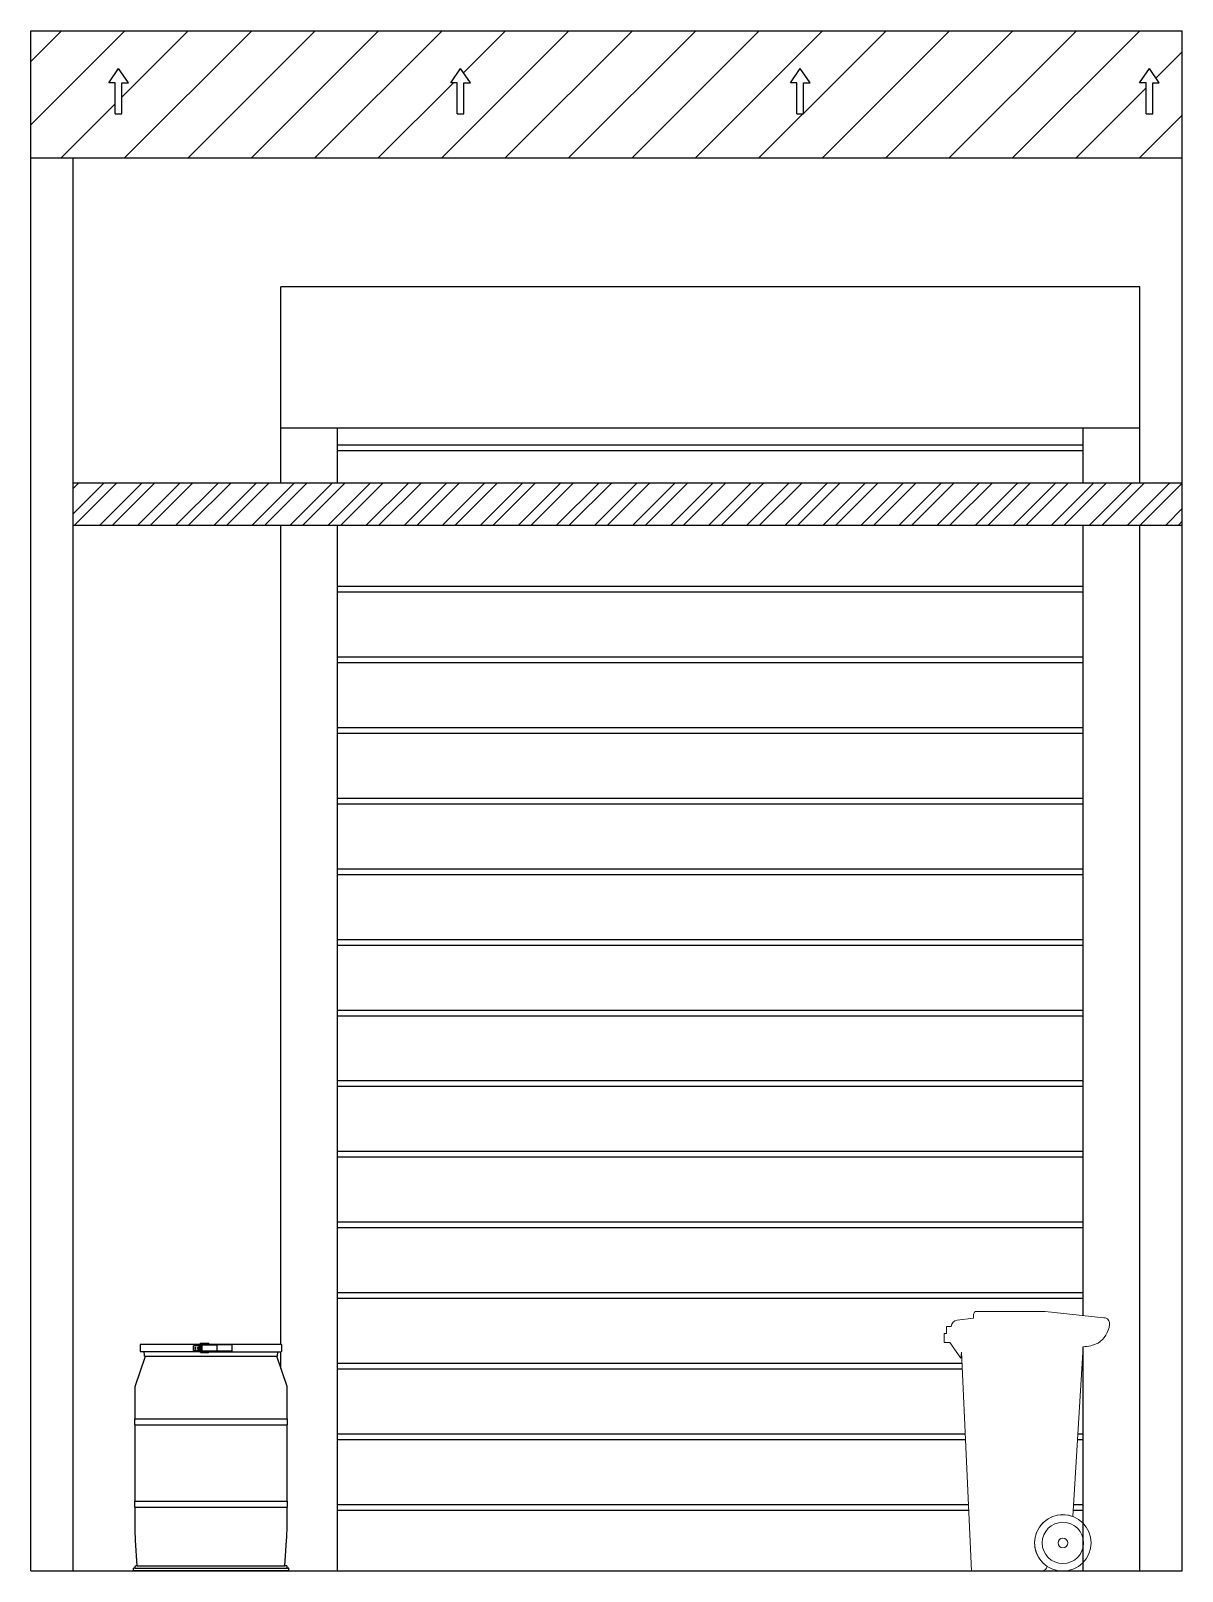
# Model space of a CAD drawing. Header units: millimetres. Extents: x -152054 to 94068, y -14280 to 91468.
# Drawn here: x -55722 to -51647, y 25819 to 31271 of the extents above; entities that cross this region are included whole.
import ezdxf

# ---------------------------------------------------------------- set-up
doc = ezdxf.new("R2010")
doc.units = ezdxf.units.MM
doc.layers.add('001_Dark_1 10', color=7, linetype='Continuous', lineweight=0)
doc.layers.add('Edges', color=7, linetype='Continuous')

# ---------------------------------------------------------------- blocks, each defined once
blk = doc.blocks.new('plastic water drum ls')
at = {"layer": 'Edges'}
for p, q in [((-10.88, 17.57), (-11.02, 17.49)), ((-11.02, 17.49), (-11.02, 16.47)), ((-10.88, 17.57), (-1.77, 17.57)), ((-2.74, 17.33), (-2.74, 17.33)), ((-2.74, 16.62), (-2.74, 17.33)), ((-1.82, 17.33), (-2.74, 17.33)), ((-2.54, 17.02), (-2.55, 16.99)), ((-2.55, 16.99), (-2.55, 16.97)), ((-2.55, 16.97), (-2.55, 16.94)), ((-2.55, 16.94), (-2.54, 16.92)), ((-2.53, 17.04), (-2.54, 17.02)), ((-2.54, 16.92), (-2.53, 16.9)), ((-2.51, 17.05), (-2.53, 17.04)), ((-2.53, 16.9), (-2.51, 16.88)), ((-2.49, 17.06), (-2.51, 17.05)), ((-2.51, 16.88), (-2.49, 16.87)), ((-2.47, 17.07), (-2.49, 17.06)), ((-2.49, 16.87), (-2.47, 16.87)), ((-2.46, 17.07), (-2.47, 17.07)), ((-2.46, 16.87), (-2.47, 16.87)), ((-2.44, 17.06), (-2.46, 17.07)), ((-2.46, 16.87), (-2.44, 16.87)), ((-2.42, 17.05), (-2.44, 17.06)), ((-2.42, 17.05), (-2.44, 17.06)), ((-2.44, 17.06), (-2.44, 17.06)), ((-2.44, 16.87), (-2.42, 16.88)), ((-2.44, 16.87), (-2.42, 16.88)), ((-2.44, 16.87), (-2.44, 16.87)), ((-2.4, 17.04), (-2.42, 17.05)), ((-2.41, 17.04), (-2.42, 17.05)), ((-2.42, 16.88), (-2.41, 16.9)), ((-2.42, 16.88), (-2.4, 16.9)), ((-2.39, 17.02), (-2.41, 17.04)), ((-2.41, 16.9), (-2.39, 16.92)), ((-2.39, 17.02), (-2.4, 17.04)), ((-2.4, 16.9), (-2.39, 16.92)), ((-2.38, 16.99), (-2.39, 17.02)), ((-2.38, 16.99), (-2.39, 17.02)), ((-2.39, 16.92), (-2.38, 16.94)), ((-2.39, 16.92), (-2.38, 16.94)), ((-2.38, 16.97), (-2.38, 16.99)), ((-2.37, 16.97), (-2.38, 16.99)), ((-2.38, 16.94), (-2.38, 16.97)), ((-2.38, 16.94), (-2.37, 16.97)), ((-2.09, 17.02), (-2.1, 16.99)), ((-2.1, 16.99), (-2.1, 16.97)), ((-2.1, 16.97), (-2.1, 16.94)), ((-2.1, 16.94), (-2.09, 16.92)), ((-2.08, 17.04), (-2.09, 17.02)), ((-2.09, 16.92), (-2.08, 16.9)), ((-2.06, 17.05), (-2.08, 17.04)), ((-2.08, 16.9), (-2.06, 16.88)), ((-2.04, 17.06), (-2.06, 17.05)), ((-2.06, 16.88), (-2.04, 16.87)), ((-2.02, 17.07), (-2.04, 17.06)), ((-2.04, 16.87), (-2.02, 16.87)), ((-2.01, 17.07), (-2.02, 17.07)), ((-2.01, 16.87), (-2.02, 16.87)), ((-2, 17.06), (-2.01, 17.07)), ((-2.01, 16.87), (-2, 16.87)), ((-1.97, 17.05), (-2, 17.06)), ((-1.99, 17.06), (-2, 17.06)), ((-2, 16.87), (-1.97, 16.88)), ((-2, 16.87), (-1.99, 16.87)), ((-1.97, 17.05), (-1.99, 17.06)), ((-1.99, 16.87), (-1.97, 16.88)), ((-1.95, 17.04), (-1.97, 17.05)), ((-1.96, 17.04), (-1.97, 17.05)), ((-1.97, 16.88), (-1.95, 16.9)), ((-1.97, 16.88), (-1.96, 16.9)), ((-1.94, 17.02), (-1.96, 17.04)), ((-1.96, 16.9), (-1.94, 16.92)), ((-1.94, 17.02), (-1.95, 17.04)), ((-1.95, 16.9), (-1.94, 16.92)), ((-1.93, 16.99), (-1.94, 17.02)), ((-1.93, 16.99), (-1.94, 17.02)), ((-1.94, 16.92), (-1.93, 16.94)), ((-1.94, 16.92), (-1.93, 16.94)), ((-1.93, 16.97), (-1.93, 16.99)), ((-1.93, 16.97), (-1.93, 16.99)), ((-1.93, 16.94), (-1.93, 16.97)), ((-1.93, 16.94), (-1.93, 16.97)), ((-1.82, 16.62), (-1.82, 17.33)), ((-1.82, 17.33), (-1.78, 17.33)), ((-1.78, 17.54), (-1.77, 17.56)), ((-1.78, 17.33), (-1.78, 17.54)), ((-1.78, 17.33), (-1.65, 17.33)), ((-1.77, 17.58), (-1.76, 17.6)), ((-1.77, 17.57), (-1.77, 17.58)), ((-1.77, 17.56), (-1.77, 17.57)), ((-1.76, 17.6), (-1.75, 17.61)), ((-1.75, 17.61), (-1.74, 17.63)), ((-1.74, 17.63), (-1.73, 17.64)), ((-1.73, 17.64), (-1.71, 17.65)), ((-1.71, 17.65), (-1.7, 17.66)), ((-1.7, 17.66), (-1.68, 17.67)), ((-1.68, 17.67), (-1.67, 17.68)), ((-1.68, 17.53), (-1.66, 17.53)), ((-1.66, 17.53), (-1.68, 17.53)), ((-1.68, 17.53), (-1.68, 17.53)), ((-1.67, 17.68), (-1.66, 17.68)), ((-1.66, 17.68), (-1.64, 17.68)), ((-1.66, 17.53), (-1.65, 17.53)), ((-1.64, 17.54), (-1.65, 17.54)), ((-1.65, 17.54), (-1.65, 17.54)), ((-1.65, 17.54), (-1.65, 17.53)), ((-1.65, 17.53), (-1.65, 17.33)), ((-1.65, 17.53), (-1.65, 17.53)), ((-1.65, 17.53), (-1.65, 17.53)), ((-1.65, 17.53), (-1.65, 17.53)), ((-1.61, 17.33), (-1.65, 17.33)), ((-1.64, 17.68), (-1.63, 17.68)), ((-1.63, 17.55), (-1.64, 17.55)), ((-1.64, 17.55), (-1.64, 17.55)), ((-1.64, 17.55), (-1.64, 17.54)), ((-1.64, 17.55), (-1.64, 17.55)), ((-0.43, 17.68), (-1.63, 17.68)), ((-1.63, 17.55), (-1.63, 17.55)), ((-1.44, 17.55), (-1.63, 17.55)), ((-1.63, 17.55), (-1.63, 17.55)), ((-1.61, 16.62), (-1.61, 17.33)), ((-1.56, 17.53), (-1.57, 17.52)), ((-1.56, 17.52), (-1.57, 17.52)), ((-1.56, 17.52), (-1.57, 17.52)), ((-1.56, 17.52), (-1.57, 17.51)), ((-1.57, 17.52), (-1.57, 17.51)), ((-1.57, 17.52), (-1.57, 17.52)), ((-1.57, 17.51), (-1.57, 17.51)), ((-1.55, 17.51), (-1.57, 17.51)), ((-1.57, 17.51), (-1.57, 17.5)), ((-1.57, 17.51), (-1.57, 17.5)), ((-1.57, 17.5), (-1.57, 17.44)), ((-1.57, 17.5), (-1.57, 17.5)), ((-1.57, 17.5), (-1.57, 17.44)), ((-1.55, 17.5), (-1.57, 17.5)), ((-1.57, 17.44), (-1.57, 17.44)), ((-1.57, 17.44), (-1.55, 17.44)), ((-1.55, 17.53), (-1.56, 17.53)), ((-1.56, 17.53), (-1.56, 17.53)), ((-1.56, 17.53), (-1.56, 17.52)), ((-1.56, 17.53), (-1.56, 17.53)), ((-1.54, 17.53), (-1.56, 17.53)), ((-1.56, 17.52), (-1.56, 17.52)), ((-1.54, 17.52), (-1.56, 17.52)), ((-1.55, 17.52), (-1.56, 17.52)), ((-1.55, 17.53), (-1.55, 17.53)), ((-1.55, 17.53), (-1.54, 17.53)), ((-1.54, 17.52), (-1.55, 17.52)), ((-1.55, 17.52), (-1.55, 17.51)), ((-1.52, 17.52), (-1.55, 17.52)), ((-1.52, 17.51), (-1.55, 17.51)), ((-1.55, 17.51), (-1.55, 17.5)), ((-1.55, 17.5), (-1.55, 17.44)), ((-1.52, 17.5), (-1.55, 17.5)), ((-1.55, 17.44), (-1.52, 17.44)), ((-1.54, 17.53), (-1.54, 17.52)), ((-1.51, 17.53), (-1.54, 17.53)), ((-1.54, 17.53), (-1.53, 17.53)), ((-1.54, 17.53), (-1.54, 17.53)), ((-1.51, 17.52), (-1.54, 17.52)), ((-1.52, 17.53), (-1.53, 17.53)), ((-1.51, 17.53), (-1.52, 17.53)), ((-1.47, 17.52), (-1.52, 17.52)), ((-1.52, 17.52), (-1.51, 17.52)), ((-1.52, 17.51), (-1.52, 17.52)), ((-1.48, 17.51), (-1.52, 17.51)), ((-1.52, 17.51), (-1.52, 17.5)), ((-1.52, 17.5), (-1.48, 17.5)), ((-1.52, 17.5), (-1.52, 17.44)), ((-1.52, 17.44), (-1.48, 17.44)), ((-1.47, 17.53), (-1.51, 17.53)), ((-1.51, 17.52), (-1.51, 17.53)), ((-1.51, 17.53), (-1.5, 17.53)), ((-1.47, 17.52), (-1.51, 17.52)), ((-1.5, 17.53), (-1.49, 17.53)), ((-1.47, 17.53), (-1.49, 17.53)), ((-1.47, 17.52), (-1.48, 17.51)), ((-1.43, 17.51), (-1.48, 17.51)), ((-1.48, 17.51), (-1.48, 17.5)), ((-1.48, 17.5), (-1.48, 17.44)), ((-1.43, 17.5), (-1.48, 17.5)), ((-1.48, 17.44), (-1.45, 17.44)), ((-1.47, 17.53), (-1.47, 17.52)), ((-1.47, 17.53), (-1.46, 17.53)), ((0.87, 17.53), (-1.47, 17.53)), ((-1.47, 17.52), (-1.47, 17.52)), ((-1.43, 17.52), (-1.47, 17.52)), ((0.87, 17.52), (-1.47, 17.52)), ((-1.46, 17.53), (-1.46, 17.54)), ((-1.46, 17.54), (-1.45, 17.54)), ((-1.2, 17.54), (-1.46, 17.54)), ((-1.42, 17.53), (-1.46, 17.53)), ((-1.46, 17.53), (-1.46, 17.53)), ((-1.45, 17.54), (-1.44, 17.54)), ((-1.45, 17.44), (-1.45, 16.56)), ((-1.45, 17.44), (-1.43, 17.44)), ((-1.44, 17.55), (-1.44, 17.55)), ((-1.44, 17.54), (-1.44, 17.55)), ((-1.44, 17.55), (-1.43, 17.55)), ((-1.42, 17.55), (-1.44, 17.55)), ((-1.43, 17.55), (-1.42, 17.55)), ((-1.43, 17.52), (-1.43, 17.51)), ((-1.43, 17.52), (0.87, 17.52)), ((-1.43, 17.51), (-1.43, 17.5)), ((-1.43, 17.51), (0.87, 17.51)), ((-1.43, 17.5), (-1.43, 17.44)), ((-1.43, 17.5), (0.87, 17.5)), ((-1.43, 17.44), (-1.43, 16.56)), ((-1.42, 17.55), (-1.41, 17.55)), ((-1.42, 17.53), (-1.42, 17.53)), ((-1.2, 17.53), (-1.42, 17.53)), ((-1.41, 17.55), (-1.4, 17.55)), ((-1.4, 17.55), (-1.39, 17.55)), ((-1.39, 17.55), (-1.37, 17.56)), ((-1.37, 17.56), (-1.36, 17.56)), ((-1.36, 17.56), (-1.35, 17.56)), ((-1.35, 17.56), (-1.34, 17.56)), ((-1.33, 17.56), (-1.34, 17.56)), ((-1.33, 17.56), (-1.32, 17.56)), ((-1.33, 17.56), (-1.33, 17.56)), ((-1.32, 17.56), (-1.32, 17.56)), ((-1.32, 17.56), (-1.32, 17.56)), ((-1.32, 17.56), (-1.31, 17.56)), ((-1.32, 17.56), (-1.32, 17.56)), ((-1.31, 17.56), (-1.3, 17.56)), ((-1.3, 17.56), (-1.28, 17.56)), ((-1.28, 17.56), (-1.27, 17.55)), ((-1.27, 17.55), (-1.26, 17.55)), ((-1.26, 17.55), (-1.25, 17.55)), ((-1.24, 17.55), (-1.25, 17.55)), ((-1.24, 17.55), (-1.23, 17.55)), ((-0.44, 17.55), (-1.24, 17.55)), ((-1.23, 17.55), (-1.22, 17.54)), ((-1.22, 17.54), (-1.21, 17.54)), ((-1.21, 17.54), (-1.2, 17.54)), ((-1.2, 17.53), (-1.2, 17.54)), ((-1.15, 17.53), (-1.2, 17.53)), ((-1.14, 17.53), (-1.15, 17.53)), ((-1.14, 17.53), (-0.86, 17.53)), ((-0.86, 17.53), (-0.86, 17.53)), ((-0.58, 17.53), (-0.86, 17.53)), ((-0.86, 17.53), (-0.47, 17.53)), ((-0.47, 17.53), (-0.58, 17.53)), ((-0.47, 17.53), (-0.42, 17.53)), ((-0.43, 17.55), (-0.44, 17.55)), ((-0.4, 17.68), (-0.43, 17.68)), ((-0.42, 17.54), (-0.43, 17.55)), ((-0.43, 17.55), (-0.43, 17.55)), ((-0.43, 17.55), (-0.43, 17.55)), ((-0.42, 17.53), (-0.42, 17.54)), ((-0.42, 17.54), (-0.42, 17.54)), ((-0.42, 17.54), (-0.42, 17.54)), ((-0.42, 17.53), (-0.42, 17.53)), ((-0.42, 17.53), (-0.42, 17.53)), ((-0.42, 17.53), (-0.42, 17.53)), ((-0.42, 17.53), (-0.29, 17.53)), ((-0.38, 17.67), (-0.4, 17.68)), ((-0.36, 17.66), (-0.38, 17.67)), ((-0.35, 17.65), (-0.36, 17.66)), ((-0.33, 17.64), (-0.35, 17.65)), ((-0.32, 17.62), (-0.33, 17.64)), ((-0.31, 17.6), (-0.32, 17.62)), ((-0.3, 17.58), (-0.31, 17.6)), ((-0.3, 17.57), (-0.3, 17.58)), ((-0.3, 17.56), (-0.3, 17.57)), ((-0.3, 17.57), (10.88, 17.57)), ((-0.29, 17.53), (-0.3, 17.56)), ((0.29, 17.53), (-0.29, 17.53)), ((0.58, 17.53), (0.29, 17.53)), ((0.86, 17.53), (0.29, 17.53)), ((0.86, 17.53), (0.58, 17.53)), ((0.86, 17.53), (0.87, 17.53)), ((0.86, 17.53), (0.87, 17.53)), ((0.87, 17.53), (0.87, 17.53)), ((0.87, 17.53), (0.87, 17.52)), ((0.87, 17.53), (0.87, 17.53)), ((0.87, 17.53), (0.87, 17.53)), ((1.36, 17.53), (0.87, 17.53)), ((0.87, 17.53), (3.22, 17.53)), ((0.87, 17.52), (0.87, 17.52)), ((0.87, 17.52), (0.87, 17.51)), ((0.87, 17.52), (3.22, 17.52)), ((0.87, 17.52), (3.23, 17.52)), ((0.87, 17.51), (0.87, 17.51)), ((0.87, 17.51), (0.87, 17.5)), ((0.87, 17.51), (3.23, 17.51)), ((0.87, 17.5), (0.87, 16.49)), ((3.23, 17.5), (0.87, 17.5)), ((1.36, 17.53), (1.37, 17.53)), ((1.86, 17.53), (1.37, 17.53)), ((1.86, 17.53), (1.86, 17.53)), ((1.86, 17.53), (2.33, 17.53)), ((2.33, 17.53), (2.34, 17.53)), ((2.34, 17.53), (2.8, 17.53)), ((2.84, 17.53), (2.8, 17.53)), ((2.8, 17.53), (2.8, 17.53)), ((2.87, 17.53), (2.84, 17.53)), ((2.91, 17.53), (2.87, 17.53)), ((2.87, 17.53), (2.87, 17.53)), ((2.94, 17.53), (2.91, 17.53)), ((2.95, 17.53), (2.94, 17.53)), ((2.95, 17.53), (2.98, 17.53)), ((3.01, 17.53), (2.98, 17.53)), ((2.98, 17.53), (2.98, 17.53)), ((3.04, 17.53), (3.01, 17.53)), ((3.05, 17.53), (3.04, 17.53)), ((3.05, 17.53), (3.08, 17.53)), ((3.12, 17.53), (3.08, 17.53)), ((3.08, 17.53), (3.08, 17.53)), ((3.15, 17.53), (3.12, 17.53)), ((3.19, 17.53), (3.15, 17.53)), ((3.15, 17.53), (3.15, 17.53)), ((3.19, 17.53), (3.2, 17.53)), ((3.2, 17.53), (3.21, 17.53)), ((3.21, 17.53), (3.21, 17.53)), ((3.21, 17.53), (3.22, 17.53)), ((3.22, 17.53), (3.22, 17.52)), ((3.22, 17.53), (3.23, 17.52)), ((3.22, 17.53), (3.22, 17.53)), ((3.22, 17.53), (3.22, 17.53)), ((3.22, 17.52), (3.23, 17.52)), ((3.22, 17.52), (3.23, 17.52)), ((3.23, 17.52), (3.24, 17.52)), ((3.23, 17.52), (3.23, 17.51)), ((3.23, 17.52), (3.23, 17.52)), ((3.23, 17.52), (3.24, 17.52)), ((3.23, 17.51), (3.23, 17.5)), ((3.23, 17.51), (3.24, 17.51)), ((3.23, 17.5), (3.24, 17.5)), ((3.23, 17.5), (3.23, 16.49)), ((3.24, 17.52), (3.24, 17.52)), ((3.24, 17.52), (3.24, 17.51)), ((3.24, 17.51), (3.24, 17.5)), ((3.24, 17.51), (3.24, 17.5)), ((3.24, 17.51), (3.24, 17.51)), ((3.24, 17.5), (3.24, 17.5)), ((3.24, 17.5), (3.24, 16.49)), ((3.24, 17.5), (3.24, 16.49)), ((11.02, 17.49), (10.88, 17.57)), ((11.02, 16.47), (11.02, 17.49)), ((-11.82, 10.97), (-10.21, 15.71)), ((-11.02, 16.47), (-10.88, 16.39)), ((-10.44, 16.39), (-10.88, 16.39)), ((-10.35, 15.91), (-10.44, 16.39)), ((-1.74, 16.39), (-10.44, 16.39)), ((-10.35, 15.71), (-10.35, 15.91)), ((-10.35, 15.71), (-10.21, 15.71)), ((-10.21, 15.71), (10.21, 15.71)), ((-1.82, 16.62), (-2.74, 16.62)), ((-1.78, 16.62), (-1.82, 16.62)), ((-1.78, 16.51), (-1.78, 16.62)), ((-1.65, 16.62), (-1.78, 16.62)), ((-1.77, 16.48), (-1.78, 16.51)), ((-1.77, 16.45), (-1.77, 16.48)), ((-1.76, 16.43), (-1.77, 16.45)), ((-1.75, 16.4), (-1.76, 16.43)), ((-1.74, 16.39), (-1.75, 16.4)), ((-1.73, 16.38), (-1.74, 16.39)), ((-1.72, 16.36), (-1.73, 16.38)), ((-1.7, 16.35), (-1.72, 16.36)), ((-1.68, 16.33), (-1.7, 16.35)), ((-1.66, 16.32), (-1.68, 16.33)), ((-1.64, 16.31), (-1.66, 16.32)), ((-1.65, 16.62), (-1.65, 16.51)), ((-1.61, 16.62), (-1.65, 16.62)), ((-1.65, 16.51), (-1.65, 16.5)), ((-1.65, 16.5), (-1.65, 16.49)), ((-1.65, 16.49), (-1.65, 16.48)), ((-1.65, 16.48), (-1.64, 16.47)), ((-1.64, 16.47), (-1.64, 16.47)), ((-1.64, 16.47), (-1.63, 16.46)), ((-1.61, 16.31), (-1.64, 16.31)), ((-1.63, 16.46), (-1.62, 16.45)), ((-1.62, 16.45), (-1.62, 16.45)), ((-1.62, 16.45), (-1.61, 16.44)), ((-1.61, 16.44), (-1.6, 16.44)), ((-1.61, 16.31), (-1.61, 16.3)), ((-1.61, 16.3), (-1.58, 16.3)), ((-1.6, 16.44), (-1.59, 16.44)), ((-1.59, 16.44), (-1.59, 16.44)), ((-1.59, 16.44), (-1.44, 16.44)), ((-1.58, 16.3), (-0.47, 16.3)), ((-1.57, 16.56), (-1.57, 16.56)), ((-1.57, 16.56), (-1.57, 16.49)), ((-1.57, 16.56), (-1.57, 16.49)), ((-1.55, 16.56), (-1.57, 16.56)), ((-1.57, 16.49), (-1.57, 16.49)), ((-1.57, 16.49), (-1.57, 16.49)), ((-1.57, 16.49), (-1.57, 16.49)), ((-1.57, 16.49), (-1.57, 16.49)), ((-1.57, 16.48), (-1.57, 16.49)), ((-1.56, 16.48), (-1.57, 16.49)), ((-1.55, 16.49), (-1.57, 16.49)), ((-1.55, 16.49), (-1.57, 16.49)), ((-1.56, 16.48), (-1.57, 16.48)), ((-1.56, 16.48), (-1.57, 16.48)), ((-1.57, 16.48), (-1.57, 16.48)), ((-1.56, 16.47), (-1.57, 16.48)), ((-1.56, 16.48), (-1.56, 16.48)), ((-1.56, 16.47), (-1.56, 16.48)), ((-1.55, 16.48), (-1.56, 16.48)), ((-1.54, 16.48), (-1.56, 16.48)), ((-1.56, 16.47), (-1.56, 16.47)), ((-1.55, 16.47), (-1.56, 16.47)), ((-1.56, 16.47), (-1.56, 16.47)), ((-1.54, 16.47), (-1.56, 16.47)), ((-1.55, 16.56), (-1.55, 16.49)), ((-1.52, 16.56), (-1.55, 16.56)), ((-1.55, 16.49), (-1.52, 16.49)), ((-1.55, 16.49), (-1.55, 16.49)), ((-1.55, 16.49), (-1.55, 16.48)), ((-1.52, 16.49), (-1.55, 16.49)), ((-1.55, 16.48), (-1.54, 16.48)), ((-1.52, 16.48), (-1.55, 16.48)), ((-1.55, 16.47), (-1.55, 16.47)), ((-1.55, 16.47), (-1.55, 16.47)), ((-1.55, 16.47), (-1.54, 16.47)), ((-1.54, 16.48), (-1.54, 16.47)), ((-1.51, 16.48), (-1.54, 16.48)), ((-1.51, 16.47), (-1.54, 16.47)), ((-1.54, 16.47), (-1.53, 16.47)), ((-1.53, 16.47), (-1.51, 16.47)), ((-1.52, 16.56), (-1.52, 16.49)), ((-1.48, 16.56), (-1.52, 16.56)), ((-1.52, 16.49), (-1.52, 16.49)), ((-1.52, 16.49), (-1.48, 16.49)), ((-1.52, 16.48), (-1.52, 16.49)), ((-1.48, 16.49), (-1.52, 16.49)), ((-1.51, 16.48), (-1.52, 16.48)), ((-1.47, 16.48), (-1.52, 16.48)), ((-1.51, 16.47), (-1.51, 16.48)), ((-1.47, 16.48), (-1.51, 16.48)), ((-1.47, 16.47), (-1.51, 16.47)), ((-1.51, 16.47), (-1.5, 16.47)), ((-1.5, 16.47), (-1.47, 16.47)), ((-1.48, 16.56), (-1.48, 16.49)), ((-1.45, 16.56), (-1.48, 16.56)), ((-1.48, 16.49), (-1.48, 16.49)), ((-1.43, 16.49), (-1.48, 16.49)), ((-1.43, 16.49), (-1.48, 16.49)), ((-1.47, 16.48), (-1.48, 16.49)), ((-1.43, 16.48), (-1.47, 16.48)), ((-1.47, 16.48), (-1.47, 16.48)), ((-1.47, 16.47), (-1.47, 16.48)), ((-1.47, 16.48), (0.87, 16.48)), ((-1.47, 16.47), (-1.46, 16.47)), ((0.87, 16.47), (-1.47, 16.47)), ((-1.46, 16.47), (-1.46, 16.46)), ((-1.46, 16.47), (-1.46, 16.47)), ((-1.46, 16.47), (-1.45, 16.47)), ((-1.46, 16.46), (-1.45, 16.46)), ((-1.2, 16.46), (-1.46, 16.46)), ((-1.43, 16.56), (-1.45, 16.56)), ((-1.45, 16.47), (-1.44, 16.47)), ((-1.45, 16.46), (-1.44, 16.44)), ((-1.45, 16.46), (-1.45, 16.46)), ((-1.45, 16.46), (-1.44, 16.45)), ((-1.42, 16.47), (-1.44, 16.47)), ((-1.44, 16.45), (-1.43, 16.45)), ((-1.44, 16.44), (-0.48, 16.44)), ((-1.43, 16.56), (-1.43, 16.49)), ((-1.43, 16.49), (-1.43, 16.49)), ((-1.43, 16.49), (-1.43, 16.48)), ((-1.43, 16.49), (0.87, 16.49)), ((0.87, 16.49), (-1.43, 16.49)), ((-1.43, 16.48), (0.87, 16.48)), ((-1.43, 16.45), (-1.42, 16.45)), ((-1.42, 16.47), (-1.41, 16.47)), ((-1.42, 16.47), (-1.42, 16.47)), ((-1.42, 16.45), (-1.41, 16.45)), ((-1.41, 16.47), (-1.4, 16.47)), ((-1.41, 16.45), (-1.4, 16.44)), ((-1.4, 16.47), (-1.33, 16.47)), ((-1.4, 16.44), (-1.39, 16.44)), ((-1.39, 16.44), (-1.37, 16.44)), ((-1.37, 16.44), (-1.36, 16.44)), ((-1.36, 16.44), (-1.35, 16.44)), ((-1.35, 16.44), (-1.34, 16.44)), ((-1.33, 16.44), (-1.34, 16.44)), ((-1.33, 16.47), (-1.33, 16.47)), ((-1.33, 16.47), (-1.3, 16.47)), ((-1.33, 16.44), (-1.32, 16.44)), ((-1.33, 16.44), (-1.33, 16.44)), ((-1.32, 16.44), (-1.32, 16.44)), ((-1.32, 16.44), (-1.32, 16.44)), ((-1.32, 16.44), (-1.31, 16.44)), ((-1.32, 16.44), (-1.32, 16.44)), ((-1.31, 16.44), (-1.3, 16.44)), ((-1.3, 16.47), (-1.26, 16.47)), ((-1.3, 16.44), (-1.28, 16.44)), ((-1.28, 16.44), (-1.27, 16.44)), ((-1.27, 16.44), (-1.26, 16.44)), ((-1.25, 16.47), (-1.26, 16.47)), ((-1.26, 16.44), (-1.25, 16.45)), ((-1.25, 16.47), (-1.21, 16.47)), ((-1.25, 16.45), (-1.24, 16.45)), ((-1.24, 16.45), (-1.23, 16.45)), ((-1.23, 16.45), (-1.22, 16.45)), ((-1.22, 16.45), (-1.21, 16.46)), ((-1.21, 16.47), (-1.21, 16.47)), ((-1.21, 16.47), (-1.2, 16.47)), ((-1.21, 16.46), (-1.2, 16.46)), ((-1.2, 16.47), (-1.2, 16.46)), ((-1.2, 16.47), (-1.15, 16.47)), ((-1.14, 16.47), (-1.15, 16.47)), ((-1.14, 16.47), (-1.03, 16.47)), ((-0.86, 16.47), (-1.03, 16.47)), ((-0.86, 16.47), (-0.76, 16.47)), ((-0.86, 16.47), (-0.86, 16.47)), ((-0.58, 16.47), (-0.76, 16.47)), ((-0.76, 16.47), (-0.49, 16.47)), ((-0.49, 16.47), (-0.58, 16.47)), ((-0.49, 16.47), (-0.43, 16.47)), ((-0.48, 16.44), (-0.47, 16.44)), ((-0.47, 16.44), (-0.46, 16.44)), ((-0.47, 16.3), (-0.45, 16.3)), ((-0.46, 16.44), (-0.45, 16.44)), ((-0.45, 16.44), (-0.45, 16.45)), ((-0.45, 16.45), (-0.44, 16.45)), ((-0.45, 16.3), (-0.42, 16.31)), ((-0.44, 16.45), (-0.43, 16.46)), ((-0.43, 16.46), (-0.43, 16.47)), ((-0.43, 16.47), (-0.43, 16.47)), ((-0.43, 16.47), (-0.3, 16.47)), ((-0.42, 16.31), (-0.4, 16.32)), ((-0.4, 16.32), (-0.38, 16.33)), ((-0.38, 16.33), (-0.36, 16.35)), ((-0.36, 16.35), (-0.34, 16.36)), ((-0.34, 16.36), (-0.33, 16.38)), ((-0.33, 16.38), (-0.32, 16.39)), ((-0.32, 16.41), (-0.3, 16.43)), ((-0.32, 16.39), (-0.32, 16.41)), ((-0.32, 16.39), (10.44, 16.39)), ((-0.3, 16.46), (-0.3, 16.47)), ((-0.3, 16.47), (0.33, 16.47)), ((-0.3, 16.43), (-0.3, 16.46)), ((0.58, 16.47), (0.33, 16.47)), ((0.33, 16.47), (0.58, 16.47)), ((0.58, 16.47), (0.58, 16.47)), ((0.86, 16.47), (0.58, 16.47)), ((0.86, 16.47), (0.87, 16.47)), ((0.86, 16.47), (0.87, 16.47)), ((0.87, 16.49), (0.87, 16.49)), ((0.87, 16.48), (0.87, 16.49)), ((3.23, 16.49), (0.87, 16.49)), ((3.23, 16.49), (0.87, 16.49)), ((0.87, 16.48), (0.87, 16.48)), ((0.87, 16.47), (0.87, 16.48)), ((0.87, 16.48), (0.87, 16.48)), ((3.22, 16.48), (0.87, 16.48)), ((3.23, 16.48), (0.87, 16.48)), ((0.87, 16.47), (0.87, 16.47)), ((0.87, 16.47), (0.87, 16.47)), ((0.87, 16.47), (0.87, 16.47)), ((0.87, 16.47), (0.87, 16.47)), ((0.87, 16.47), (1.36, 16.47)), ((3.22, 16.47), (0.87, 16.47)), ((1.36, 16.47), (1.37, 16.47)), ((1.82, 16.47), (1.37, 16.47)), ((1.82, 16.47), (1.86, 16.47)), ((2.3, 16.47), (1.86, 16.47)), ((1.86, 16.47), (1.86, 16.47)), ((2.3, 16.47), (2.33, 16.47)), ((2.33, 16.47), (2.34, 16.47)), ((2.34, 16.47), (2.8, 16.47)), ((2.8, 16.47), (2.8, 16.47)), ((2.81, 16.47), (2.8, 16.47)), ((2.81, 16.47), (2.83, 16.47)), ((2.83, 16.47), (2.84, 16.47)), ((2.87, 16.47), (2.84, 16.47)), ((2.91, 16.47), (2.87, 16.47)), ((2.94, 16.47), (2.91, 16.47)), ((2.91, 16.47), (2.91, 16.47)), ((2.95, 16.47), (2.94, 16.47)), ((2.97, 16.47), (2.95, 16.47)), ((2.97, 16.47), (2.98, 16.47)), ((2.98, 16.47), (3.01, 16.47)), ((3.01, 16.47), (3.01, 16.47)), ((3.01, 16.47), (3.04, 16.47)), ((3.01, 16.47), (3.01, 16.47)), ((3.05, 16.47), (3.04, 16.47)), ((3.07, 16.47), (3.05, 16.47)), ((3.08, 16.47), (3.07, 16.47)), ((3.11, 16.47), (3.08, 16.47)), ((3.12, 16.47), (3.11, 16.47)), ((3.12, 16.47), (3.13, 16.47)), ((3.13, 16.47), (3.15, 16.47)), ((3.16, 16.47), (3.15, 16.47)), ((3.15, 16.47), (3.15, 16.47)), ((3.16, 16.47), (3.18, 16.47)), ((3.18, 16.47), (3.19, 16.47)), ((3.19, 16.47), (3.19, 16.47)), ((3.21, 16.47), (3.19, 16.47)), ((3.21, 16.47), (3.21, 16.47)), ((3.21, 16.47), (3.22, 16.47)), ((3.22, 16.48), (3.23, 16.48)), ((3.22, 16.48), (3.23, 16.48)), ((3.22, 16.47), (3.22, 16.48)), ((3.22, 16.47), (3.23, 16.48)), ((3.22, 16.47), (3.22, 16.47)), ((3.22, 16.47), (3.22, 16.47)), ((3.23, 16.49), (3.24, 16.49)), ((3.23, 16.49), (3.23, 16.49)), ((3.23, 16.48), (3.23, 16.49)), ((3.23, 16.49), (3.24, 16.49)), ((3.23, 16.48), (3.24, 16.48)), ((3.23, 16.48), (3.23, 16.48)), ((3.23, 16.48), (3.24, 16.48)), ((3.24, 16.49), (3.24, 16.49)), ((3.24, 16.49), (3.24, 16.49)), ((3.24, 16.49), (3.24, 16.49)), ((3.24, 16.49), (3.24, 16.49)), ((3.24, 16.48), (3.24, 16.49)), ((3.24, 16.48), (3.24, 16.48)), ((10.21, 15.71), (10.35, 15.71)), ((11.82, 10.97), (10.21, 15.71)), ((10.35, 15.91), (10.44, 16.39)), ((10.35, 15.71), (10.35, 15.91)), ((10.44, 16.39), (10.88, 16.39)), ((10.88, 16.39), (11.02, 16.47)), ((-11.82, 5.94), (-11.82, 10.97)), ((11.82, 5.94), (11.82, 10.97)), ((-11.87, 5.02), (-11.87, 5.94)), ((-11.82, 5.94), (-11.87, 5.94)), ((-11.87, 5.02), (-11.82, 5.02)), ((-11.82, 5.94), (11.82, 5.94)), ((-11.82, -6.85), (-11.82, 5.02)), ((-11.82, 5.02), (11.82, 5.02)), ((11.87, 5.94), (11.82, 5.94)), ((11.82, 5.02), (11.87, 5.02)), ((11.82, -6.85), (11.82, 5.02)), ((11.87, 5.02), (11.87, 5.94)), ((-11.87, -7.77), (-11.87, -6.85)), ((-11.82, -6.85), (-11.87, -6.85)), ((-11.82, -6.85), (11.82, -6.85)), ((11.87, -6.85), (11.82, -6.85)), ((11.87, -7.77), (11.87, -6.85)), ((-11.87, -7.77), (-11.82, -7.77)), ((-11.82, -11.35), (-11.82, -7.77)), ((-11.82, -7.77), (11.82, -7.77)), ((11.82, -7.77), (11.87, -7.77)), ((11.82, -11.35), (11.82, -7.77)), ((-11.81, -11.9), (-11.82, -11.35)), ((-11.78, -12.44), (-11.81, -11.9)), ((11.78, -12.44), (11.81, -11.9)), ((11.81, -11.9), (11.82, -11.35)), ((-11.74, -12.98), (-11.78, -12.44)), ((-11.48, -16.92), (-11.74, -12.98)), ((11.48, -16.92), (11.74, -12.98)), ((11.74, -12.98), (11.78, -12.44)), ((-12.08, -17.68), (-12.08, -17.28)), ((-11.88, -17.28), (-12.08, -17.28)), ((12.08, -17.68), (-12.08, -17.68)), ((-11.88, -17.28), (-11.78, -16.92)), ((-11.88, -17.28), (11.88, -17.28)), ((-11.48, -16.92), (-11.78, -16.92)), ((-11.48, -16.92), (11.48, -16.92)), ((11.78, -16.92), (11.48, -16.92)), ((11.88, -17.28), (11.78, -16.92)), ((12.08, -17.28), (11.88, -17.28)), ((12.08, -17.68), (12.08, -17.28))]:
    blk.add_line(p, q, dxfattribs=at)

msp = doc.modelspace()

# ---------------------------------------------------------------- hatches: boundary and pattern name
h = msp.add_hatch()
h.set_pattern_fill('ANSI31', color=3, scale=50)
h.paths.add_polyline_path([(-51646.7, 31270.7), (-55721.7, 31270.7), (-55721.7, 30820.7), (-55571.7, 30820.7), (-51646.7, 30820.7)])
h.paths.add_polyline_path([(-53033.5, 31086.5), (-52998.7, 31137.6), (-52963.8, 31086.6), (-52987, 31086.6), (-52986.8, 30976.4), (-53010.1, 30976.4), (-53010.3, 31086.5)], flags=16)
h.paths.add_polyline_path([(-54165.8, 31086.6), (-54189.1, 31086.6), (-54188.9, 30976.4), (-54212.1, 30976.4), (-54212.3, 31086.5), (-54235.5, 31086.5), (-54200.8, 31137.6)], flags=16)
h.paths.add_polyline_path([(-51797.5, 31086.5), (-51762.7, 31137.6), (-51727.8, 31086.6), (-51751, 31086.6), (-51750.9, 30976.4), (-51774.1, 30976.4), (-51774.3, 31086.5)], flags=16)
h.paths.add_polyline_path([(-55376.3, 31086.6), (-55399.5, 31086.6), (-55399.4, 30976.4), (-55422.6, 30976.4), (-55422.8, 31086.5), (-55446, 31086.5), (-55411.2, 31137.6)], flags=16)
at = {"transparency": 33554610}
h = msp.add_hatch(dxfattribs=at)
h.set_pattern_fill('ANSI32', color=2, scale=10)
h.paths.add_polyline_path([(-51646.7, 29671.3), (-55571.7, 29670.7), (-55571.7, 29520.7), (-51646.7, 29521.3)])

# ---------------------------------------------------------------- linework, layer by layer
for points in [[(-55721.7, 31270.7), (-51646.7, 31270.7)], [(-55721.7, 25820.7), (-55721.7, 31270.7)], [(-51646.7, 25820.7), (-51646.7, 31270.7)], [(-55422.8, 31086.5), (-55446, 31086.5), (-55411.2, 31137.6)], [(-55399.5, 31086.6), (-55376.3, 31086.6), (-55411.2, 31137.6)], [(-54212.3, 31086.5), (-54235.5, 31086.5), (-54200.8, 31137.6)], [(-54189.1, 31086.6), (-54165.8, 31086.6), (-54200.8, 31137.6)], [(-53010.3, 31086.5), (-53033.5, 31086.5), (-52998.7, 31137.6)], [(-52987, 31086.6), (-52963.8, 31086.6), (-52998.7, 31137.6)], [(-51774.3, 31086.5), (-51797.5, 31086.5), (-51762.7, 31137.6)], [(-51751, 31086.6), (-51727.8, 31086.6), (-51762.7, 31137.6)], [(-55422.6, 30976.4), (-55422.8, 31086.5)], [(-55399.4, 30976.4), (-55399.5, 31086.6)], [(-54212.1, 30976.4), (-54212.3, 31086.5)], [(-54188.9, 30976.4), (-54189.1, 31086.6)], [(-53010.1, 30976.4), (-53010.3, 31086.5)], [(-52986.8, 30976.4), (-52987, 31086.6)], [(-51774.1, 30976.4), (-51774.3, 31086.5)], [(-51750.9, 30976.4), (-51751, 31086.6)], [(-55422.6, 30976.4), (-55399.4, 30976.4)], [(-54212.1, 30976.4), (-54188.9, 30976.4)], [(-53010.1, 30976.4), (-52986.8, 30976.4)], [(-51774.1, 30976.4), (-51750.9, 30976.4)], [(-55721.7, 30820.7), (-55571.7, 30820.7)], [(-55571.7, 30820.7), (-51646.7, 30820.7)], [(-55571.7, 25820.7), (-55571.7, 30820.7)], [(-54836.7, 29670.7), (-54836.7, 30364.1)], [(-51796.7, 30364.1), (-54836.7, 30364.1)], [(-51796.7, 29670.7), (-51796.7, 30364.1)], [(-51796.7, 29864.1), (-54836.7, 29864.1)], [(-54636.7, 29670.7), (-54636.7, 29864.1)], [(-51996.7, 29670.7), (-51996.7, 29864.1)], [(-54636.7, 29805.3), (-51996.7, 29805.3)], [(-54636.7, 29785.3), (-51996.7, 29785.3)], [(-55571.7, 29670.7), (-51646.7, 29670.7)], [(-55571.7, 29520.7), (-51646.7, 29520.7)], [(-54836.7, 26622.4), (-54836.7, 29520.7)], [(-54636.7, 25820.7), (-54636.7, 29520.7)], [(-51996.7, 26724.3), (-51996.7, 29520.7)], [(-51796.7, 25820.7), (-51796.7, 29520.7)], [(-54636.7, 29305.3), (-51996.7, 29305.3)], [(-54636.7, 29285.3), (-51996.7, 29285.3)], [(-54636.7, 29055.3), (-51996.7, 29055.3)], [(-54636.7, 29035.3), (-51996.7, 29035.3)], [(-54636.7, 28805.3), (-51996.7, 28805.3)], [(-54636.7, 28785.3), (-51996.7, 28785.3)], [(-54636.7, 28555.3), (-51996.7, 28555.3)], [(-54636.7, 28535.3), (-51996.7, 28535.3)], [(-54636.7, 28305.3), (-51996.7, 28305.3)], [(-54636.7, 28285.3), (-51996.7, 28285.3)], [(-54636.7, 28055.3), (-51996.7, 28055.3)], [(-54636.7, 28035.3), (-51996.7, 28035.3)], [(-54636.7, 27805.3), (-51996.7, 27805.3)], [(-54636.7, 27785.3), (-51996.7, 27785.3)], [(-54636.7, 27555.3), (-51996.7, 27555.3)], [(-54636.7, 27535.3), (-51996.7, 27535.3)], [(-54636.7, 27305.3), (-51996.7, 27305.3)], [(-54636.7, 27285.3), (-51996.7, 27285.3)], [(-54636.7, 27055.3), (-51996.7, 27055.3)], [(-54636.7, 27035.3), (-51996.7, 27035.3)], [(-54636.7, 26805.3), (-51996.7, 26805.3)], [(-54636.7, 26785.3), (-51996.7, 26785.3)], [(-51996.7, 25820.7), (-51996.7, 26613.6)], [(-54836.7, 26536.9), (-54836.7, 26595.7)], [(-54636.7, 26555.3), (-52426.4, 26555.3)], [(-52000.7, 26555.3), (-51996.7, 26555.3)], [(-54636.7, 26535.3), (-52425.5, 26535.3)], [(-52001.9, 26535.3), (-51996.7, 26535.3)], [(-54636.7, 26305.3), (-52414.7, 26305.3)], [(-54636.7, 26285.3), (-52413.7, 26285.3)], [(-52016.9, 26285.3), (-51996.7, 26285.3)], [(-52015.7, 26305.3), (-51996.7, 26305.3)], [(-54636.7, 26055.3), (-52402.9, 26055.3)], [(-54636.7, 26035.3), (-52401.9, 26035.3)], [(-52031.9, 26035.3), (-51996.7, 26035.3)], [(-52030.7, 26055.3), (-51996.7, 26055.3)], [(-55721.7, 25820.7), (-51646.7, 25820.7)]]:
    msp.add_lwpolyline(points)
at = {"layer": '001_Dark_1 10'}
msp.add_lwpolyline([(-52488.7, 26628.5), (-52488.6, 26660.7), (-52480.5, 26660.7), (-52480.5, 26685.8), (-52464.5, 26685.8, -0.352193), (-52442.8, 26708.2), (-52385.5, 26715.3), (-52385.5, 26727.3, -0.414214), (-52374, 26738.8), (-52374, 26738.8), (-52131.9, 26738.8), (-51923.8, 26716.5, -0.446115), (-51903.6, 26692, -0.222373), (-51944.6, 26626.8, -0.107102), (-51997.3, 26613.6), (-52033.2, 26012.7, 0.896984), (-52124.1, 25835.8, -0.29714), (-52141.4, 25820.7), (-52391.8, 25820.7), (-52428.3, 26594.4), (-52430.2, 26572.9), (-52469.4, 26628.5), (-52488.7, 26628.5), (-52469.4, 26628.5)], format="xyb", close=True, dxfattribs=at)
for radius in [100, 73.2, 17.2]:
    msp.add_circle((-52069, 25919.3), radius, dxfattribs=at)

# ---------------------------------------------------------------- block references
at = {"xscale": 22.7429900893034, "yscale": 22.7429900893034, "zscale": 22.7429900893034}
msp.add_blockref('plastic water drum ls', (-55083.6, 26222.9), dxfattribs=at)

doc.saveas('drawing.dxf')
